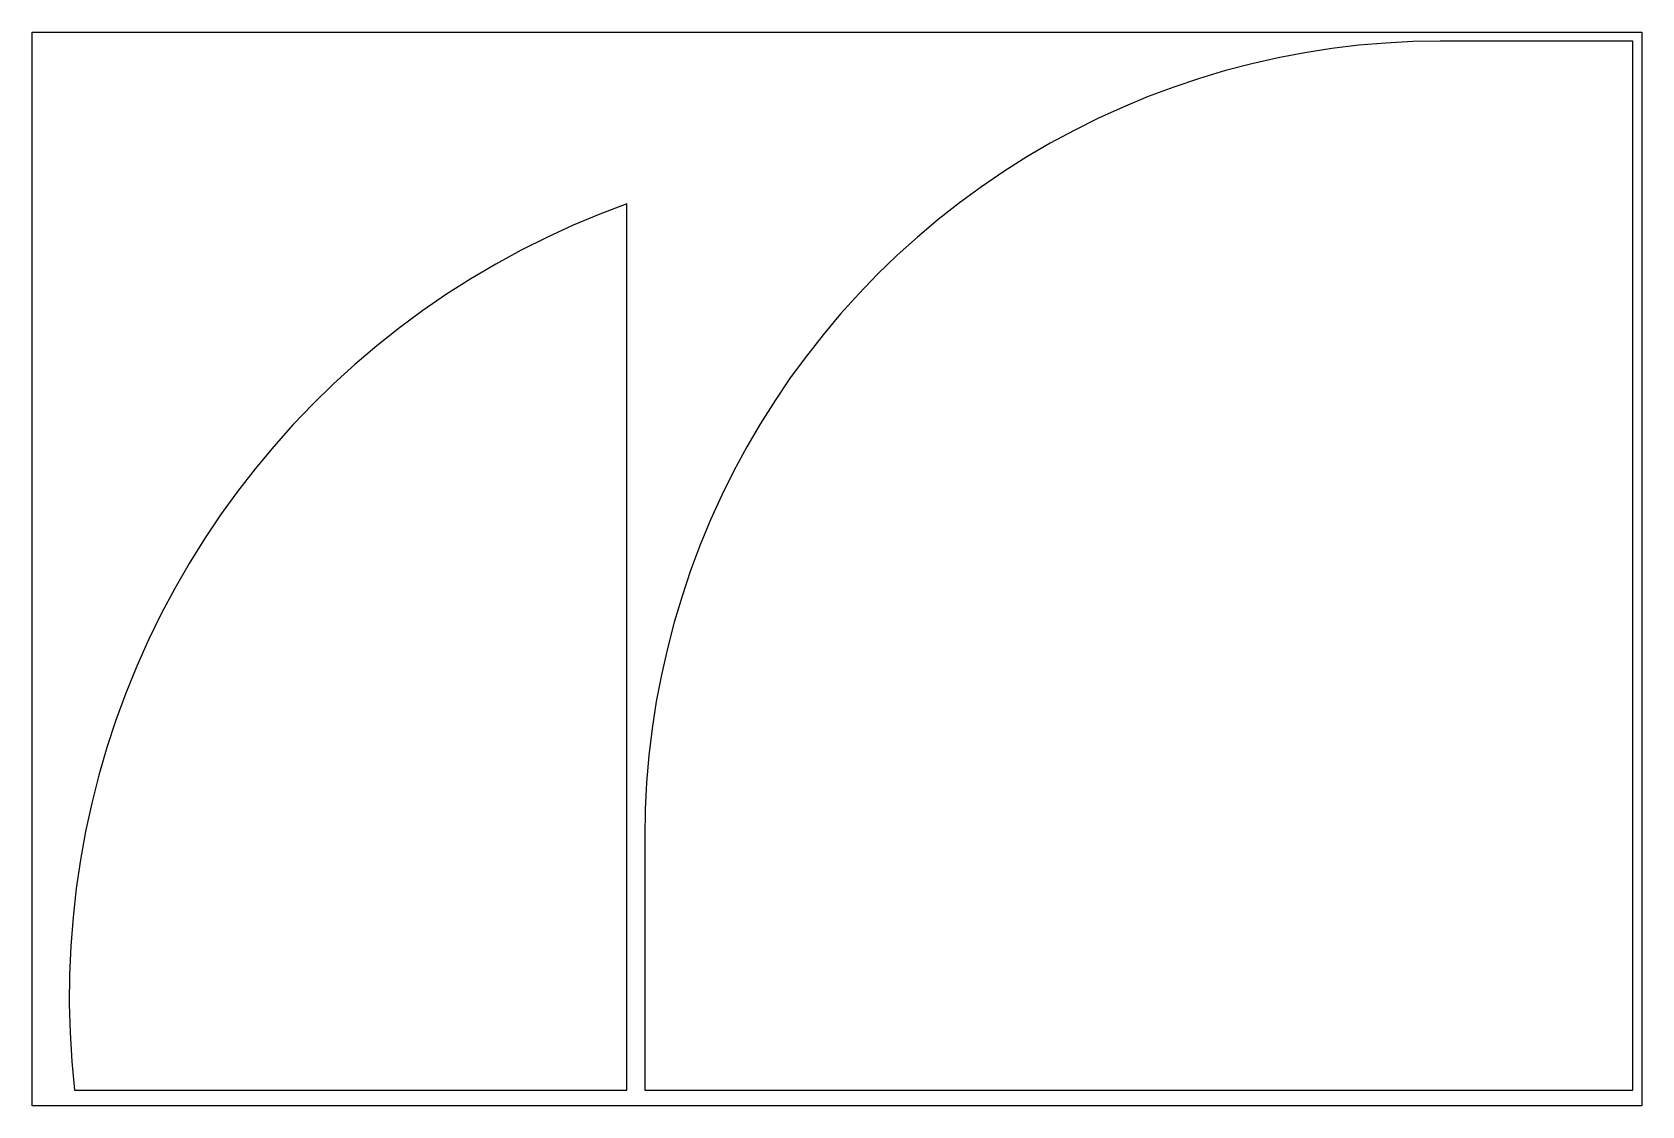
# Model space of a CAD drawing. Header units: millimetres. Extents: x 35122 to 36022, y -11110 to -10510.
import ezdxf

# ---------------------------------------------------------------- set-up
doc = ezdxf.new("R2010")
doc.units = ezdxf.units.MM
doc.header["$MEASUREMENT"] = 0
doc.layers.add('90X60', color=6, linetype='Continuous', true_color=0xff00ff)
doc.layers.add('CORTE', color=172, linetype='Continuous', true_color=0x0000bf)

msp = doc.modelspace()

# ---------------------------------------------------------------- linework, layer by layer
at = {"layer": '90X60'}
for p, q in [((35121.84, -10510.16), (36021.84, -10510.16)), ((35121.84, -11110.16), (35121.84, -10510.16)), ((36021.84, -10510.16), (36021.84, -11110.16)), ((36021.84, -11110.16), (35121.84, -11110.16))]:
    msp.add_line(p, q, dxfattribs=at)
at = {"layer": 'CORTE'}
for p, q in [((35848.46, -10519.3), (35833.46, -10521.62)), ((35863.54, -10517.49), (35848.46, -10519.3)), ((35878.66, -10516.2), (35863.54, -10517.49)), ((35893.83, -10515.42), (35878.66, -10516.2)), ((35909.01, -10515.16), (35893.83, -10515.42)), ((36016.84, -10515.16), (35909.01, -10515.16)), ((36016.84, -11101.46), (36016.84, -10515.16)), ((35803.73, -10527.8), (35789.04, -10531.65)), ((35818.54, -10524.46), (35803.73, -10527.8)), ((35833.46, -10521.62), (35818.54, -10524.46)), ((35774.49, -10535.99), (35760.1, -10540.83)), ((35789.04, -10531.65), (35774.49, -10535.99)), ((35745.88, -10546.16), (35731.85, -10551.97)), ((35760.1, -10540.83), (35745.88, -10546.16)), ((35731.85, -10551.97), (35718.03, -10558.26)), ((35704.44, -10565.01), (35691.08, -10572.23)), ((35718.03, -10558.26), (35704.44, -10565.01)), ((35691.08, -10572.23), (35677.97, -10579.89)), ((35677.97, -10579.89), (35665.13, -10588)), ((35665.13, -10588), (35652.58, -10596.55)), ((35652.58, -10596.55), (35640.33, -10605.51)), ((35454.35, -10606.13), (35439.25, -10611.84)), ((35454.35, -11101.46), (35454.35, -10606.13)), ((35640.33, -10605.51), (35628.39, -10614.89)), ((35424.35, -10618.07), (35409.68, -10624.8)), ((35439.25, -10611.84), (35424.35, -10618.07)), ((35628.39, -10614.89), (35616.77, -10624.67)), ((35409.68, -10624.8), (35395.24, -10632.03)), ((35616.77, -10624.67), (35605.5, -10634.85)), ((35395.24, -10632.03), (35381.07, -10639.75)), ((35605.5, -10634.85), (35594.58, -10645.4)), ((35381.07, -10639.75), (35367.16, -10647.96)), ((35594.58, -10645.4), (35584.03, -10656.32)), ((35367.16, -10647.96), (35353.55, -10656.63)), ((35353.55, -10656.63), (35340.24, -10665.77)), ((35584.03, -10656.32), (35573.86, -10667.59)), ((35340.24, -10665.77), (35327.25, -10675.36)), ((35573.86, -10667.59), (35564.08, -10679.2)), ((35327.25, -10675.36), (35314.6, -10685.39)), ((35564.08, -10679.2), (35554.7, -10691.14)), ((35314.6, -10685.39), (35302.3, -10695.84)), ((35554.7, -10691.14), (35545.73, -10703.39)), ((35302.3, -10695.84), (35290.37, -10706.72)), ((35290.37, -10706.72), (35278.81, -10717.99)), ((35545.73, -10703.39), (35537.19, -10715.95)), ((35278.81, -10717.99), (35267.65, -10729.66)), ((35537.19, -10715.95), (35529.08, -10728.78)), ((35267.65, -10729.66), (35256.9, -10741.7)), ((35529.08, -10728.78), (35521.41, -10741.89)), ((35256.9, -10741.7), (35246.57, -10754.1)), ((35521.41, -10741.89), (35514.2, -10755.25)), ((35246.57, -10754.1), (35236.66, -10766.85)), ((35514.2, -10755.25), (35507.44, -10768.85)), ((35236.66, -10766.85), (35227.2, -10779.93)), ((35507.44, -10768.85), (35501.16, -10782.67)), ((35227.2, -10779.93), (35218.2, -10793.33)), ((35501.16, -10782.67), (35495.35, -10796.7)), ((35218.2, -10793.33), (35209.65, -10807.02)), ((35495.35, -10796.7), (35490.02, -10810.91)), ((35209.65, -10807.02), (35201.59, -10821.01)), ((35490.02, -10810.91), (35485.18, -10825.31)), ((35201.59, -10821.01), (35194, -10835.26)), ((35485.18, -10825.31), (35480.83, -10839.85)), ((35194, -10835.26), (35186.92, -10849.76)), ((35480.83, -10839.85), (35476.99, -10854.54)), ((35186.92, -10849.76), (35180.33, -10864.5)), ((35476.99, -10854.54), (35473.65, -10869.35)), ((35180.33, -10864.5), (35174.25, -10879.46)), ((35473.65, -10869.35), (35470.81, -10884.27)), ((35174.25, -10879.46), (35168.69, -10894.61)), ((35470.81, -10884.27), (35468.49, -10899.27)), ((35168.69, -10894.61), (35163.65, -10909.95)), ((35468.49, -10899.27), (35466.68, -10914.35)), ((35163.65, -10909.95), (35159.14, -10925.45)), ((35466.68, -10914.35), (35465.38, -10929.48)), ((35159.14, -10925.45), (35155.16, -10941.1)), ((35465.38, -10929.48), (35464.6, -10944.64)), ((35155.16, -10941.1), (35151.73, -10956.87)), ((35464.6, -10944.64), (35464.35, -10959.82)), ((35151.73, -10956.87), (35148.83, -10972.75)), ((35464.35, -10959.82), (35464.35, -11101.46)), ((35148.83, -10972.75), (35146.48, -10988.72)), ((35146.48, -10988.72), (35144.69, -11004.77)), ((35144.69, -11004.77), (35143.44, -11020.86)), ((35143.44, -11020.86), (35142.74, -11036.99)), ((35142.74, -11036.99), (35142.6, -11053.13)), ((35142.6, -11053.13), (35143.01, -11069.27)), ((35143.01, -11069.27), (35143.98, -11085.39)), ((35143.98, -11085.39), (35145.5, -11101.46)), ((35145.5, -11101.46), (35454.35, -11101.46)), ((35464.35, -11101.46), (36016.84, -11101.46))]:
    msp.add_line(p, q, dxfattribs=at)

doc.saveas('drawing.dxf')
